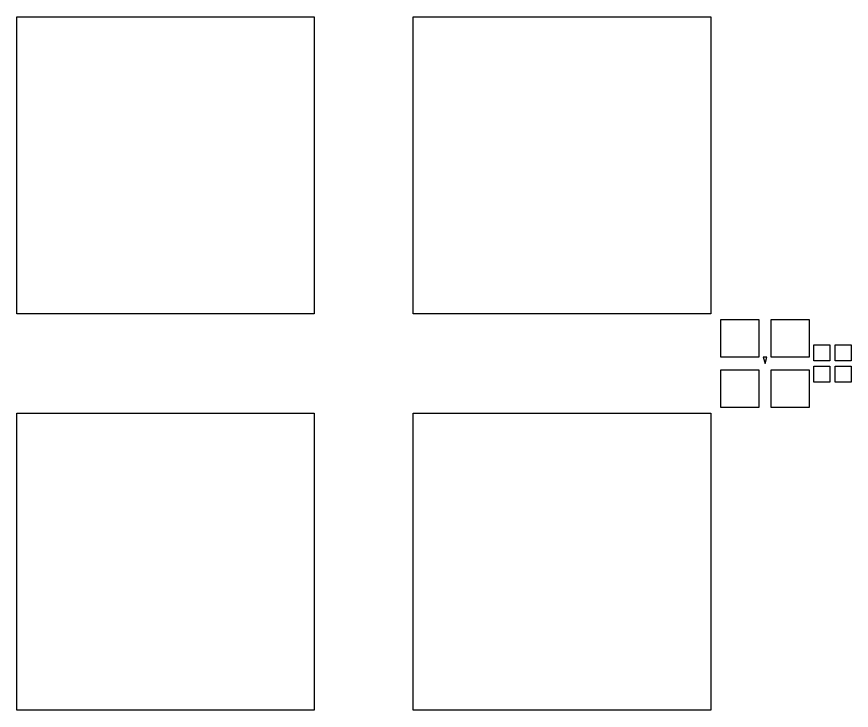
# Model space of a CAD drawing. Header units: millimetres. Extents: x -41.5 to 41.5, y -30.5 to 35.3.
# Drawn here: x -41.55 to -33.13, y -3.5 to 3.5 of the extents above; entities that cross this region are included whole.
import ezdxf

# ---------------------------------------------------------------- set-up
doc = ezdxf.new("R2010")
doc.units = ezdxf.units.MM

msp = doc.modelspace()

# ---------------------------------------------------------------- linework, layer by layer
for points in [[(-41.5476, 3.5), (-38.5476, 3.5), (-38.5476, 0.5), (-41.5476, 0.5)], [(-41.5476, 3.5), (-38.5476, 3.5), (-38.5476, 0.5), (-41.5476, 0.5)], [(-37.5476, 3.5), (-34.5476, 3.5), (-34.5476, 0.5), (-37.5476, 0.5)], [(-37.5476, 3.5), (-34.5476, 3.5), (-34.5476, 0.5), (-37.5476, 0.5)], [(-34.445, 0.445), (-34.0636, 0.445), (-34.0636, 0.0636), (-34.445, 0.0636)], [(-33.9364, 0.445), (-33.555, 0.445), (-33.555, 0.0636), (-33.9364, 0.0636)], [(-33.5087, 0.1896), (-33.3462, 0.1896), (-33.3462, 0.0271), (-33.5087, 0.0271)], [(-33.292, 0.1896), (-33.1295, 0.1896), (-33.1295, 0.0271), (-33.292, 0.0271)], [(-33.98, 0.0636), (-34, 0.0636), (-34.02, 0.0636), (-34, 0)], [(-33.98, 0.0636), (-34, 0.0636), (-34.02, 0.0636), (-34, 0)], [(-34.445, -0.0636), (-34.0636, -0.0636), (-34.0636, -0.445), (-34.445, -0.445)], [(-33.9364, -0.0636), (-33.555, -0.0636), (-33.555, -0.445), (-33.9364, -0.445)], [(-33.5087, -0.0271), (-33.3462, -0.0271), (-33.3462, -0.1896), (-33.5087, -0.1896)], [(-33.292, -0.0271), (-33.1295, -0.0271), (-33.1295, -0.1896), (-33.292, -0.1896)], [(-41.5476, -0.5), (-38.5476, -0.5), (-38.5476, -3.5), (-41.5476, -3.5)], [(-41.5476, -0.5), (-38.5476, -0.5), (-38.5476, -3.5), (-41.5476, -3.5)], [(-37.5476, -0.5), (-34.5476, -0.5), (-34.5476, -3.5), (-37.5476, -3.5)], [(-37.5476, -0.5), (-34.5476, -0.5), (-34.5476, -3.5), (-37.5476, -3.5)]]:
    msp.add_lwpolyline(points, close=True)

doc.saveas('drawing.dxf')
